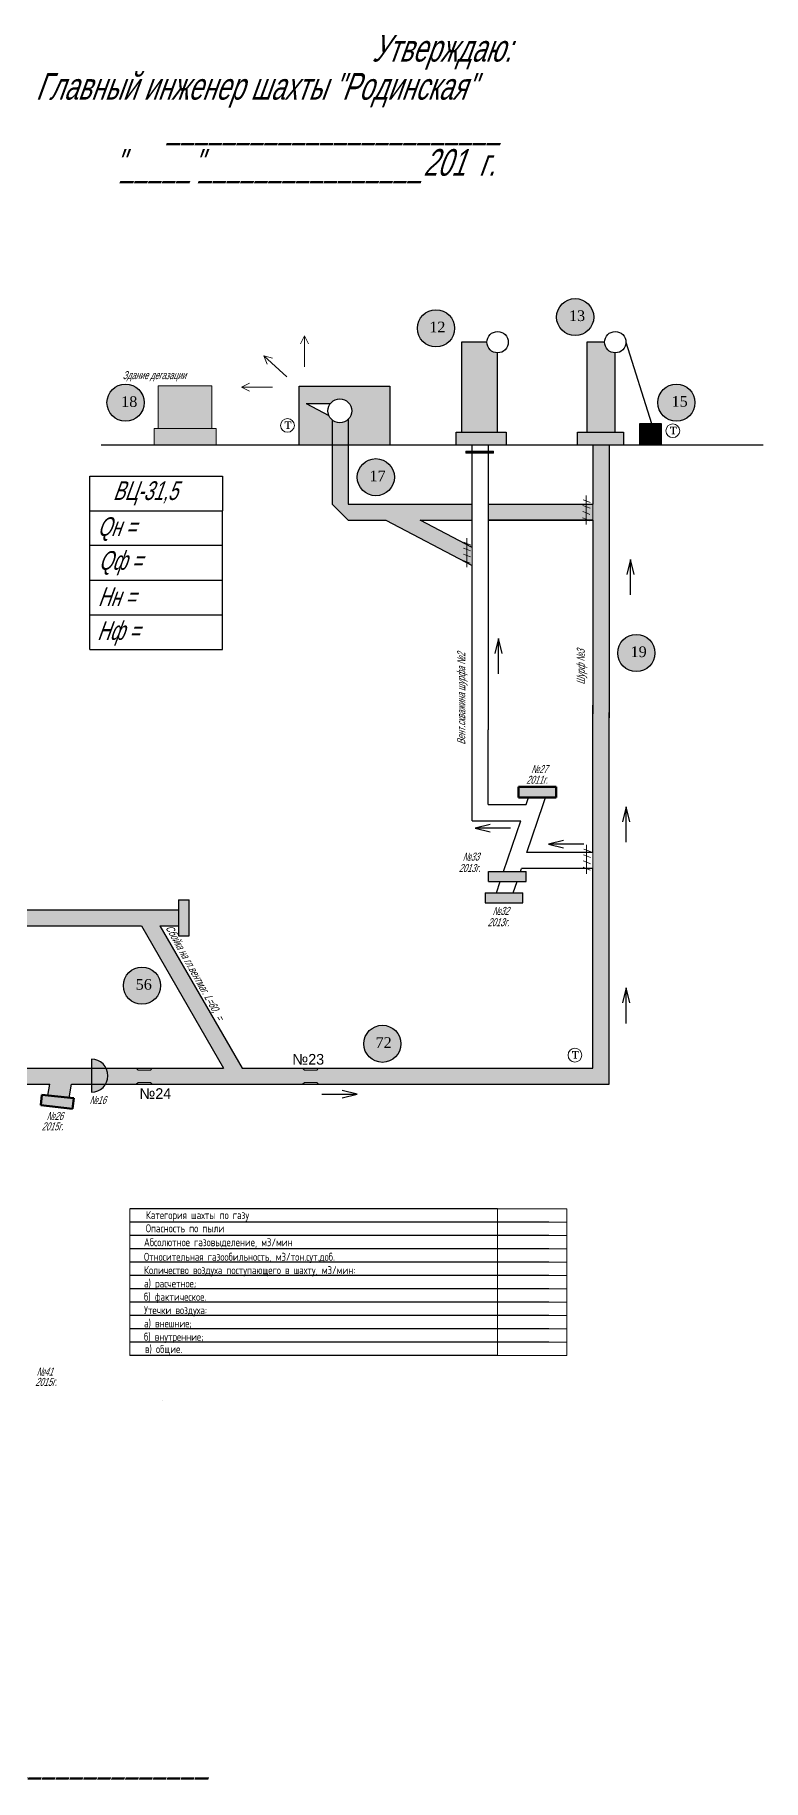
# Model space of a CAD drawing. Extents: x -416 to 179, y -69 to 259.
# Drawn here: x 42.4 to 178.8, y -68 to 259.2 of the extents above; entities that cross this region are included whole.
import ezdxf

# ---------------------------------------------------------------- set-up
doc = ezdxf.new("R2010")
doc.units = 0
doc.header["$MEASUREMENT"] = 0
doc.linetypes.add('K5LT_BASIC', pattern=[0])
for name, color, linetype in [('0 VIEW0', 7, 'Continuous'), ('Замерные станции', 7, 'Continuous'), ('Направление струи', 7, 'Continuous'), ('Позиции краска', 7, 'Continuous'), ('Позиции ПЛА', 7, 'Continuous'), ('Сланцевые заслоны', 7, 'Continuous'), ('Таблицы', 7, 'Continuous')]:
    doc.layers.add(name, color=color, linetype=linetype)
doc.styles.add('ESKD', font='Eskdwin')
doc.styles.add('K5_TEXTSTYLE', font='win_eskd.shx', dxfattribs={"width": 0.7, "oblique": 15, "bigfont": 'b_eskd.shx'})

# ---------------------------------------------------------------- blocks, each defined once
blk = doc.blocks.new('*U30')
at = {"layer": '0 VIEW0', "color": 5, "linetype": 'K5LT_BASIC', "lineweight": 60}
for p, q in [((132.99, 118.18), (139.99, 118.18)), ((132.99, 116.18), (132.99, 118.18)), ((139.99, 118.18), (139.99, 116.18)), ((139.99, 116.18), (132.99, 116.18))]:
    blk.add_line(p, q, dxfattribs=at)
blk = doc.blocks.new('заслон')
at = {"layer": 'Сланцевые заслоны'}
blk.add_hatch(color=256, dxfattribs=at).paths.add_polyline_path([(-1.5, 0), (2.71, 0, 1)])
blk.add_line((-1.5, 0), (2.71, 0), dxfattribs=at)
blk.add_arc((0.6, 0), 2.11, 0, 180, dxfattribs=at)
blk = doc.blocks.new('*U58')
at = {"layer": '0 VIEW0', "color": 5, "linetype": 'K5LT_BASIC', "lineweight": 60}
for p, q in [((-9.36, 105.87), (-7.36, 105.87)), ((-9.36, 99.87), (-9.36, 105.87)), ((-7.36, 105.87), (-7.36, 99.87)), ((-7.36, 99.87), (-9.36, 99.87))]:
    blk.add_line(p, q, dxfattribs=at)

msp = doc.modelspace()

# ---------------------------------------------------------------- hatches: boundary and pattern name
at = {"layer": 'Замерные станции', "linetype": 'Continuous', "lineweight": 0}
for points in [[(124.3, 181.1), (123.1, 181.1), (123.1, 180.75), (124.3, 180.75)], [(127.3, 181.1), (124.3, 181.1), (124.3, 180.75), (127.3, 180.75)], [(128.27, 181.1), (127.3, 181.1), (127.3, 180.75), (128.27, 180.75)]]:
    msp.add_hatch(color=30, dxfattribs=at).paths.add_polyline_path(points)
at = {"layer": 'Замерные станции', "linetype": 'Continuous'}
msp.add_hatch(color=161, dxfattribs=at).paths.add_polyline_path([(69.27, 95.15), (64.07, 95.15), (12.92, 95.15), (12.58, 94.8), (10.28, 94.8), (9.92, 95.15), (-7.98, 95.15), (-6.3, 92.15), (9.92, 92.15), (10.28, 92.5), (12.57, 92.5), (12.92, 92.15), (62.33, 92.15), (65.79, 92.15), (69.27, 92.15)])
at = {"layer": 'Позиции краска', "linetype": 'Continuous', "lineweight": 0}
for color, points in [(151, [(147.06, 206.25, 1), (140.1, 206.25, 1)]), (2, [(120.98, 204.15, 1), (114.02, 204.15, 1)]), (2, [(129.04, 199.55, -0.414214), (127.04, 201.55), (122.31, 201.55), (122.31, 184.68), (129.04, 184.68)]), (151, [(151.09, 199.55, -0.414214), (149.09, 201.55), (145.75, 201.55), (145.75, 184.68), (151.09, 184.68)]), (3, [(62.83, 190.21, 1), (55.87, 190.21, 1)]), (3, [(75.54, 193.34), (65.43, 193.34), (65.43, 185.36), (75.54, 185.36)]), (31, [(108.85, 193.28), (91.85, 193.28), (91.85, 182.28), (98.08, 182.28), (98.08, 186.92, -0.123274), (97.43, 187.8), (93.16, 190.07), (97.74, 190.07, -0.709792), (101.74, 188.67, -0.198912), (101.08, 187.08), (101.08, 182.28), (108.85, 182.28)]), (3, [(166.03, 190.21, 1), (159.08, 190.21, 1)]), (31, [(101.08, 187.08, -0.383996), (98.08, 186.92), (98.08, 182.28), (101.08, 182.28)]), (3, [(76.32, 185.35), (64.69, 185.35), (64.69, 182.28), (76.32, 182.28)]), (2, [(130.65, 184.68), (121.26, 184.68), (121.26, 182.28), (130.65, 182.28)]), (151, [(152.63, 184.68), (144.01, 184.68), (144.01, 182.28), (152.63, 182.28)]), (3, [(159.67, 186.28), (155.67, 186.28), (155.67, 182.28), (159.67, 182.28)]), (31, [(124.3, 171.19), (101.08, 171.19), (101.08, 182.28), (98.08, 182.28), (98.08, 171.19), (101.08, 168.19), (108.08, 168.19), (124.3, 159.66), (124.3, 163.05), (114.53, 168.19), (124.3, 168.19)]), (151, [(149.92, 182.28), (146.92, 182.28), (146.92, 171.19), (146.92, 168.19), (149.92, 168.19)]), (31, [(109.72, 176.23, 1), (102.77, 176.23, 1)]), (31, [(146.92, 171.19), (127.3, 171.19), (127.3, 168.19), (146.92, 168.19)]), (2, [(149.92, 132.15), (149.92, 168.19), (146.92, 168.19), (146.92, 131.9), (146.92, 131.5), (146.92, 105.9), (146.92, 102.9), (146.92, 95.15), (146.92, 92.15), (146.92, 65.41), (149.92, 65.41), (149.92, 92.15)]), (2, [(158.51, 143.27, 1), (151.56, 143.27, 1)]), (3, [(139.99, 118.18), (132.99, 118.18), (132.99, 116.18), (139.99, 116.18)]), (3, [(134.37, 102.31), (127.37, 102.31), (127.37, 100.41), (134.37, 100.41)]), (3, [(133.8, 98.32), (126.73, 98.32), (126.73, 96.47), (126.76, 96.44), (133.8, 96.44)]), (3, [(71.27, 96.98), (69.27, 96.98), (69.27, 90.27), (71.27, 90.27)]), (2, [(65.79, 92.15), (62.33, 92.15), (77.72, 65.41), (81.18, 65.41)]), (2, [(58.94, 80.91, 1), (65.89, 80.91, 1)]), (3, [(110.94, 70.01, 1), (103.99, 70.01, 1)]), (4, [(52.94, 65.41), (8.66, 65.41), (10.34, 62.41), (45.15, 62.41), (44.8, 60.35), (48.78, 59.91), (49.21, 62.41), (52.94, 62.41)]), (4, [(77.72, 65.41), (55.71, 65.41, -0.257776), (55.59, 62.41), (77.72, 62.41)]), (3, [(149.92, 65.41), (146.92, 65.41), (120.88, 65.41), (81.18, 65.41), (77.72, 65.41), (77.72, 62.41), (82.91, 62.41), (119.86, 62.41), (149.92, 62.41)]), (3, [(43.68, 60.47), (43.46, 58.48), (49.43, 57.83), (49.64, 59.82)])]:
    msp.add_hatch(color=color, dxfattribs=at).paths.add_polyline_path(points)

# ---------------------------------------------------------------- linework, layer by layer
at = {"layer": '0 VIEW0', "lineweight": 30}
for p, q in [((127.04, 201.55), (122.31, 201.55)), ((122.31, 201.55), (122.31, 184.68)), ((149.09, 201.55), (145.75, 201.55)), ((145.75, 201.55), (145.75, 184.68)), ((153.09, 201.55), (157.88, 186.28)), ((129.04, 184.68), (129.04, 199.55)), ((151.09, 184.68), (151.09, 199.55)), ((91.85, 182.28), (91.85, 193.28)), ((91.85, 193.28), (108.85, 193.28)), ((108.85, 193.28), (108.85, 182.28)), ((93.16, 190.07), (97.74, 190.07)), ((93.16, 190.07), (97.43, 187.8)), ((98.08, 186.92), (98.08, 171.19)), ((101.08, 187.08), (101.08, 171.19)), ((121.26, 182.28), (121.26, 184.68)), ((121.26, 184.68), (130.65, 184.68)), ((130.65, 184.68), (130.65, 182.28)), ((144.01, 182.28), (144.01, 184.68)), ((144.01, 184.68), (152.63, 184.68)), ((152.63, 184.68), (152.63, 182.28)), ((155.67, 182.28), (155.67, 186.28)), ((155.67, 186.28), (159.67, 186.28)), ((159.67, 186.28), (159.67, 182.28)), ((54.78, 182.28), (178.78, 182.28)), ((124.3, 163.05), (124.3, 182.28)), ((127.3, 182.28), (127.3, 128.84)), ((146.92, 182.28), (146.92, 171.19)), ((149.92, 182.28), (149.92, 132.15)), ((52.68, 169.95), (52.68, 176.45)), ((52.68, 176.45), (77.5, 176.45)), ((77.5, 176.45), (77.5, 169.95)), ((98.08, 171.19), (101.08, 168.19)), ((101.08, 171.19), (124.3, 171.19)), ((101.08, 171.19), (124.3, 171.19)), ((127.3, 171.19), (146.92, 171.19)), ((127.3, 171.19), (146.92, 171.19)), ((52.68, 143.92), (52.68, 169.95)), ((52.68, 169.95), (77.5, 169.95)), ((77.5, 143.92), (77.5, 169.95)), ((101.08, 168.19), (108.08, 168.19)), ((101.08, 168.19), (108.08, 168.19)), ((108.08, 168.19), (124.3, 159.66)), ((124.3, 163.05), (114.53, 168.19)), ((114.53, 168.19), (124.3, 168.19)), ((146.92, 168.19), (127.3, 168.19)), ((127.3, 168.19), (146.92, 168.19)), ((146.92, 168.19), (146.92, 131.9)), ((77.5, 163.44), (52.68, 163.44)), ((124.3, 129.84), (124.3, 159.66)), ((52.68, 156.93), (77.5, 156.93)), ((52.68, 150.43), (77.5, 150.43)), ((52.68, 143.92), (77.5, 143.92)), ((146.92, 131.5), (146.92, 133.5)), ((146.92, 105.9), (146.92, 131.9)), ((149.92, 92.15), (149.92, 132.15)), ((149.92, 132.15), (149.92, 131.15)), ((124.3, 111.84), (124.3, 129.84)), ((127.3, 114.84), (127.3, 128.84)), ((127.3, 114.84), (134.41, 114.84)), ((134.41, 114.84), (134.86, 116.18)), ((134.55, 105.9), (137.57, 114.84)), ((137.57, 114.84), (138.03, 116.18)), ((124.3, 111.84), (133.39, 111.84)), ((130.17, 102.31), (133.39, 111.84)), ((146.92, 105.9), (134.55, 105.9)), ((127.37, 100.41), (127.37, 102.31)), ((127.37, 102.31), (134.37, 102.31)), ((133.34, 102.31), (133.54, 102.9)), ((146.92, 102.9), (133.54, 102.9)), ((134.37, 100.41), (134.37, 102.31)), ((146.92, 95.15), (146.92, 102.9)), ((126.73, 98.32), (126.73, 96.44)), ((126.73, 98.32), (133.8, 98.32)), ((127.37, 100.41), (134.37, 100.41)), ((128.82, 98.32), (129.53, 100.41)), ((131.82, 98.32), (131.99, 98.32)), ((131.99, 98.32), (132.7, 100.41)), ((133.8, 96.44), (133.8, 98.32)), ((-7.98, 95.15), (64.07, 95.15)), ((64.07, 95.15), (69.27, 95.15)), ((69.27, 96.98), (69.27, 90.27)), ((69.27, 96.98), (71.27, 96.98)), ((71.27, 90.27), (71.27, 96.98)), ((126.73, 96.44), (133.8, 96.44)), ((146.92, 92.15), (146.92, 95.15)), ((-6.3, 92.15), (62.33, 92.15)), ((62.33, 92.15), (77.72, 65.41)), ((65.79, 92.15), (81.18, 65.41)), ((65.79, 92.15), (69.27, 92.15)), ((146.92, 65.41), (146.92, 92.15)), ((149.92, 62.41), (149.92, 92.15)), ((69.27, 90.27), (71.27, 90.27)), ((8.66, 65.41), (77.72, 65.41)), ((10.34, 62.41), (45.15, 62.41)), ((44.8, 60.32), (45.15, 62.41)), ((48.77, 59.86), (49.21, 62.41)), ((49.21, 62.41), (82.91, 62.41)), ((81.18, 65.41), (120.88, 65.41)), ((82.91, 62.41), (119.86, 62.41)), ((119.86, 62.41), (149.92, 62.41)), ((120.88, 65.41), (146.92, 65.41))]:
    msp.add_line(p, q, dxfattribs=at)
at = {"layer": '0 VIEW0', "linetype": 'Continuous', "lineweight": 0}
for p, q in [((64.69, 182.28), (64.69, 185.35)), ((64.69, 185.35), (76.32, 185.35)), ((76.32, 185.35), (76.32, 182.28))]:
    msp.add_line(p, q, dxfattribs=at)
at = {"layer": '0 VIEW0', "color": 5, "linetype": 'K5LT_BASIC', "lineweight": 60}
msp.add_line((66.26, 3.09), (66.29, 3.09), dxfattribs=at)
at = {"layer": '0 VIEW0', "linetype": 'Continuous', "lineweight": 0}
msp.add_lwpolyline([(65.43, 185.36), (75.54, 185.36), (75.54, 193.34), (65.43, 193.34)], close=True, dxfattribs=at)
at = {"layer": '0 VIEW0', "lineweight": 30}
for centre, radius in [((129.04, 201.55), 2), ((151.09, 201.55), 2), ((99.5, 188.67), 2.24)]:
    msp.add_circle(centre, radius, dxfattribs=at)
at = {"layer": 'Замерные станции', "color": 5, "linetype": 'Continuous', "lineweight": 0}
for p, q in [((92.89, 202.74), (92.12, 201.25)), ((92.89, 202.74), (92.88, 196.92)), ((93.65, 201.25), (92.89, 202.74)), ((85.25, 198.97), (89.57, 195.06)), ((85.25, 198.97), (85.85, 197.4)), ((86.88, 198.54), (85.25, 198.97)), ((82.54, 193.88), (81.04, 193.11)), ((81.04, 193.11), (86.87, 193.11)), ((81.04, 193.11), (82.54, 192.35))]:
    msp.add_line(p, q, dxfattribs=at)
at = {"layer": 'Замерные станции', "linetype": 'Continuous', "lineweight": 0}
for p, q in [((145.7, 170.67), (145.03, 170.94)), ((145.64, 171.79), (145.08, 172.01)), ((145.63, 171.79), (145.63, 172.79)), ((145.63, 171.79), (145.63, 168.35)), ((146.42, 171.48), (145.64, 171.79)), ((146.37, 170.41), (145.7, 170.67)), ((145.63, 168.35), (144.97, 168.62)), ((145.68, 169.53), (145.01, 169.79)), ((145.63, 168.35), (145.63, 167.35)), ((146.3, 168.08), (145.63, 168.35)), ((146.35, 169.26), (145.68, 169.53)), ((123.26, 163.81), (122.71, 164.03)), ((123.26, 163.81), (123.26, 164.81)), ((123.26, 163.81), (123.26, 160.37)), ((124.04, 163.5), (123.26, 163.81)), ((123.26, 160.37), (122.59, 160.64)), ((123.3, 161.55), (122.64, 161.81)), ((123.32, 162.7), (122.66, 162.96)), ((123.26, 160.37), (123.26, 159.37)), ((123.93, 160.1), (123.26, 160.37)), ((123.97, 161.28), (123.3, 161.55)), ((123.99, 162.43), (123.32, 162.7)), ((145.8, 105.18), (145.13, 105.45)), ((145.74, 106.3), (145.19, 106.52)), ((145.73, 106.29), (145.73, 107.29)), ((145.73, 106.29), (145.73, 102.86)), ((146.52, 105.98), (145.74, 106.3)), ((146.47, 104.91), (145.8, 105.18)), ((145.73, 102.86), (145.07, 103.12)), ((145.78, 104.03), (145.11, 104.3)), ((145.73, 102.86), (145.73, 101.86)), ((146.4, 102.59), (145.73, 102.86)), ((146.45, 103.76), (145.78, 104.03)), ((49.21, 62.41), (49.21, 62.41)), ((61.35, 65.41), (61.71, 65.07)), ((61.35, 62.41), (61.7, 62.77)), ((61.7, 62.77), (64, 62.77)), ((61.71, 65.07), (64.01, 65.07)), ((64, 62.77), (64.35, 62.41)), ((64.01, 65.07), (64.35, 65.41)), ((82.91, 62.41), (82.91, 62.41)), ((92.51, 65.41), (92.87, 65.07)), ((92.51, 62.41), (92.87, 62.77)), ((92.87, 65.07), (95.17, 65.07)), ((92.87, 62.77), (95.16, 62.77)), ((95.16, 62.77), (95.51, 62.41)), ((95.17, 65.07), (95.51, 65.41)), ((60.18, 39.07), (60.18, 11.57)), ((129.04, 39.07), (129.04, 11.57)), ((129.04, 39.07), (142.04, 39.07)), ((138.63, 36.57), (142.04, 36.57)), ((142.04, 11.57), (142.04, 39.07)), ((138.63, 34.07), (142.04, 34.07)), ((138.63, 31.57), (142.04, 31.57)), ((138.63, 29.07), (142.04, 29.07)), ((138.63, 26.57), (142.04, 26.57)), ((138.63, 24.07), (142.04, 24.07)), ((138.63, 21.57), (142.04, 21.57)), ((138.63, 19.07), (142.04, 19.07)), ((138.63, 16.57), (142.04, 16.57)), ((138.63, 14.07), (142.04, 14.07)), ((129.04, 11.57), (142.04, 11.57))]:
    msp.add_line(p, q, dxfattribs=at)
at = {"layer": 'Замерные станции', "color": 30, "linetype": 'Continuous', "lineweight": 0}
msp.add_lwpolyline([(123.1, 181.1), (128.27, 181.1), (128.27, 180.75), (123.1, 180.75)], close=True, dxfattribs=at)
at = {"layer": 'Замерные станции', "linetype": 'Continuous', "lineweight": 0}
for centre in [(89.68, 185.94), (161.87, 184.94), (143.53, 67.88)]:
    msp.add_circle(centre, 1.29, dxfattribs=at)
at = {"layer": 'Направление струи', "color": 5}
for points in [[(154.66, 158.01), (153.97, 160.82), (153.29, 158.01)], [(153.97, 154.18), (153.97, 160.82)], [(129.93, 143.2), (129.24, 146.01), (128.56, 143.2)], [(129.24, 139.37), (129.24, 146.01)], [(153.82, 111.65), (153.14, 114.46), (152.45, 111.65)], [(153.14, 107.82), (153.14, 114.46)], [(127.64, 111.12), (124.83, 110.44), (127.64, 109.76)], [(131.47, 110.44), (124.83, 110.44)], [(141.4, 108.13), (138.59, 107.45), (141.4, 106.77)], [(145.23, 107.45), (138.59, 107.45)], [(153.81, 77.66), (153.13, 80.47), (152.44, 77.66)], [(153.13, 73.84), (153.13, 80.47)], [(96.09, 60.58), (102.72, 60.58)], [(99.91, 59.9), (102.72, 60.58), (99.91, 61.26)]]:
    msp.add_lwpolyline(points, dxfattribs=at)
at = {"layer": 'Позиции краска', "linetype": 'Continuous', "lineweight": 0}
for p, q in [((146.92, 171.19), (146.92, 168.19)), ((124.3, 163.05), (124.3, 159.66)), ((146.92, 105.9), (146.92, 102.9))]:
    msp.add_line(p, q, dxfattribs=at)
at = {"layer": 'Позиции ПЛА'}
for centre in [(143.58, 206.25), (117.5, 204.15), (59.35, 190.21), (162.55, 190.21), (106.24, 176.23), (155.04, 143.27), (62.42, 80.91), (107.47, 70.01)]:
    msp.add_circle(centre, 3.48, dxfattribs=at)
at = {"layer": 'Таблицы'}
for p, q in [((129.04, 39.07), (60.18, 39.07)), ((138.63, 36.57), (60.18, 36.57)), ((138.63, 34.07), (60.18, 34.07)), ((138.63, 31.57), (60.18, 31.57)), ((138.63, 29.07), (60.18, 29.07)), ((138.63, 26.57), (60.18, 26.57)), ((138.63, 24.07), (60.18, 24.07)), ((138.63, 21.57), (60.18, 21.57)), ((138.63, 19.07), (60.18, 19.07)), ((138.63, 16.57), (60.18, 16.57)), ((138.63, 14.07), (60.18, 14.07)), ((129.04, 11.57), (60.18, 11.57))]:
    msp.add_line(p, q, dxfattribs=at)

# ---------------------------------------------------------------- block references
at = {"layer": '0 VIEW0', "lineweight": 30}
msp.add_blockref('*U30', (0, 0), dxfattribs=at)
at = {"layer": '0 VIEW0', "lineweight": 30, "rotation": 83.78875179465996}
msp.add_blockref('*U58', (149.72, 56.33), dxfattribs=at)
at = {"layer": 'Сланцевые заслоны', "xscale": 1.47478522899189, "yscale": 1.47478522899189, "zscale": 1.47478522899189, "rotation": 270}
msp.add_blockref('заслон', (52.94, 64.91), dxfattribs=at)

# ---------------------------------------------------------------- texts
at = {"layer": '0 VIEW0', "color": 7, "lineweight": 30, "style": 'K5_TEXTSTYLE', "oblique": 20, "width": 0.7}
for s, p in [('Утверждаю:', (105.47, 254.16)), ('Главный инженер шахты "Родинская"', (42.5, 247.02)), ('________________________', (67.51, 239.89)), ('"_____"________________201  г.', (57.12, 232.75)), ('Начальник участка ВТБ___________________  ', (-25.76, -66.53))]:
    msp.add_text(s, height=5, dxfattribs=at).set_placement(p)
at = {"layer": '0 VIEW0', "lineweight": 30, "style": 'K5_TEXTSTYLE', "oblique": 20, "width": 0.7}
for s, height, p in [('Здание дегазации ', 1.5, (58.79, 194.62)), ('ВЦ-31,5', 3.5, (56.97, 171.96)), ('Qн = ', 3.5, (54.07, 165.23)), ('Qф = ', 3.5, (54.3, 158.88)), ('Нн = ', 3.5, (54.16, 152.08)), ('Нф =', 3.5, (54.01, 145.73)), ('№27', 1.5, (135.31, 120.75)), ('2011г.', 1.5, (134.41, 118.75)), ('№33', 1.5, (122.5, 104.35)), ('2013г.', 1.5, (121.77, 102.21)), ('№32', 1.5, (128.08, 94.17)), ('2013г.', 1.5, (127.18, 92.05)), ('№16', 1.5, (52.59, 58.72)), ('№26', 1.5, (44.55, 55.72)), ('2015г.', 1.5, (43.62, 53.77)), ('2015г.', 1.5, (42.44, 5.87)), ('№41', 1.5, (42.67, 7.8))]:
    msp.add_text(s, height=height, dxfattribs=at).set_placement(p)
for s, rotation, p in [('Шурф №3', 90, (145.38, 137.35)), ('Вент.скважина шурфа №2', 90, (122.98, 126.09)), ('Сбойка на гл.вентмаг. L=60,  =', 299.161, (66.8, 91.75))]:
    msp.add_text(s, height=1.5, rotation=rotation, dxfattribs=at).set_placement(p)
at = {"layer": 'Замерные станции', "linetype": 'Continuous', "lineweight": 0, "char_height": 2, "attachment_point": 1}
for s, insert in [('{\\fArial|b0|i0|c204|p34;№}23', (90.58, 68.1)), ('{\\fArial|b0|i0|c204|p34;№}24', (61.93, 61.68))]:
    msp.add_mtext(s, dxfattribs=dict(at, insert=insert))
at = {"layer": 'Позиции ПЛА', "char_height": 2, "attachment_point": 1, "style": 'ESKD'}
for s, insert, width in [('{\\fTimes New Roman|b0|i0|c204|p18;13}', (142.42, 207.51), 5.3058), ('{\\fTimes New Roman|b0|i0|c204|p18;12}', (116.25, 205.39), 5.3058), ('{\\fTimes New Roman|b0|i0|c204|p18;18}', (58.53, 191.41), 5.3058), ('{\\fTimes New Roman|b0|i0|c204|p18;15}', (161.64, 191.45), 5.3058), ('{\\fTimes New Roman|b0|i0|c204|p18;т}', (89.12, 187.3), 2.2557), ('{\\fTimes New Roman|b0|i0|c204|p18;т}', (161.31, 186.3), 2.2557), ('{\\fTimes New Roman|b0|i0|c204|p18;17}', (105.05, 177.47), 5.3058), ('{\\fTimes New Roman|b0|i0|c204|p18;19}', (153.96, 144.51), 5.3058), ('{\\fTimes New Roman|b0|i0|c204|p18;56}', (61.25, 82.15), 5.3058), ('{\\fTimes New Roman|b0|i0|c204|p18;72}', (106.19, 71.25), 5.3058), ('{\\fTimes New Roman|b0|i0|c204|p18;т}', (142.97, 69.24), 2.2557)]:
    msp.add_mtext(s, dxfattribs=dict(at, insert=insert, width=width))
at = {"layer": 'Таблицы', "style": 'ESKD'}
for s, p in [('Опасность по пыли', (63.16, 34.66)), ('Категория шахты по газу', (63.16, 37.14)), ('Абсолютное газовыделение, м3/мин', (62.8, 32.05)), ('Относительная газообильность, м3/тон.сут.доб.', (62.81, 29.32)), ('Количество воздуха поступающего в шахту, м3/мин:', (62.81, 26.82)), ('б) фактическое.', (62.81, 21.82)), ('а) расчетное;', (62.81, 24.32)), ('Утечки воздуха:', (62.81, 19.32)), ('а) внешние;', (62.81, 16.82)), ('б) внутренние;', (62.81, 14.32)), ('в) общие.', (62.98, 12.03))]:
    msp.add_text(s, height=1.5, dxfattribs=at).set_placement(p)

doc.saveas('drawing.dxf')
